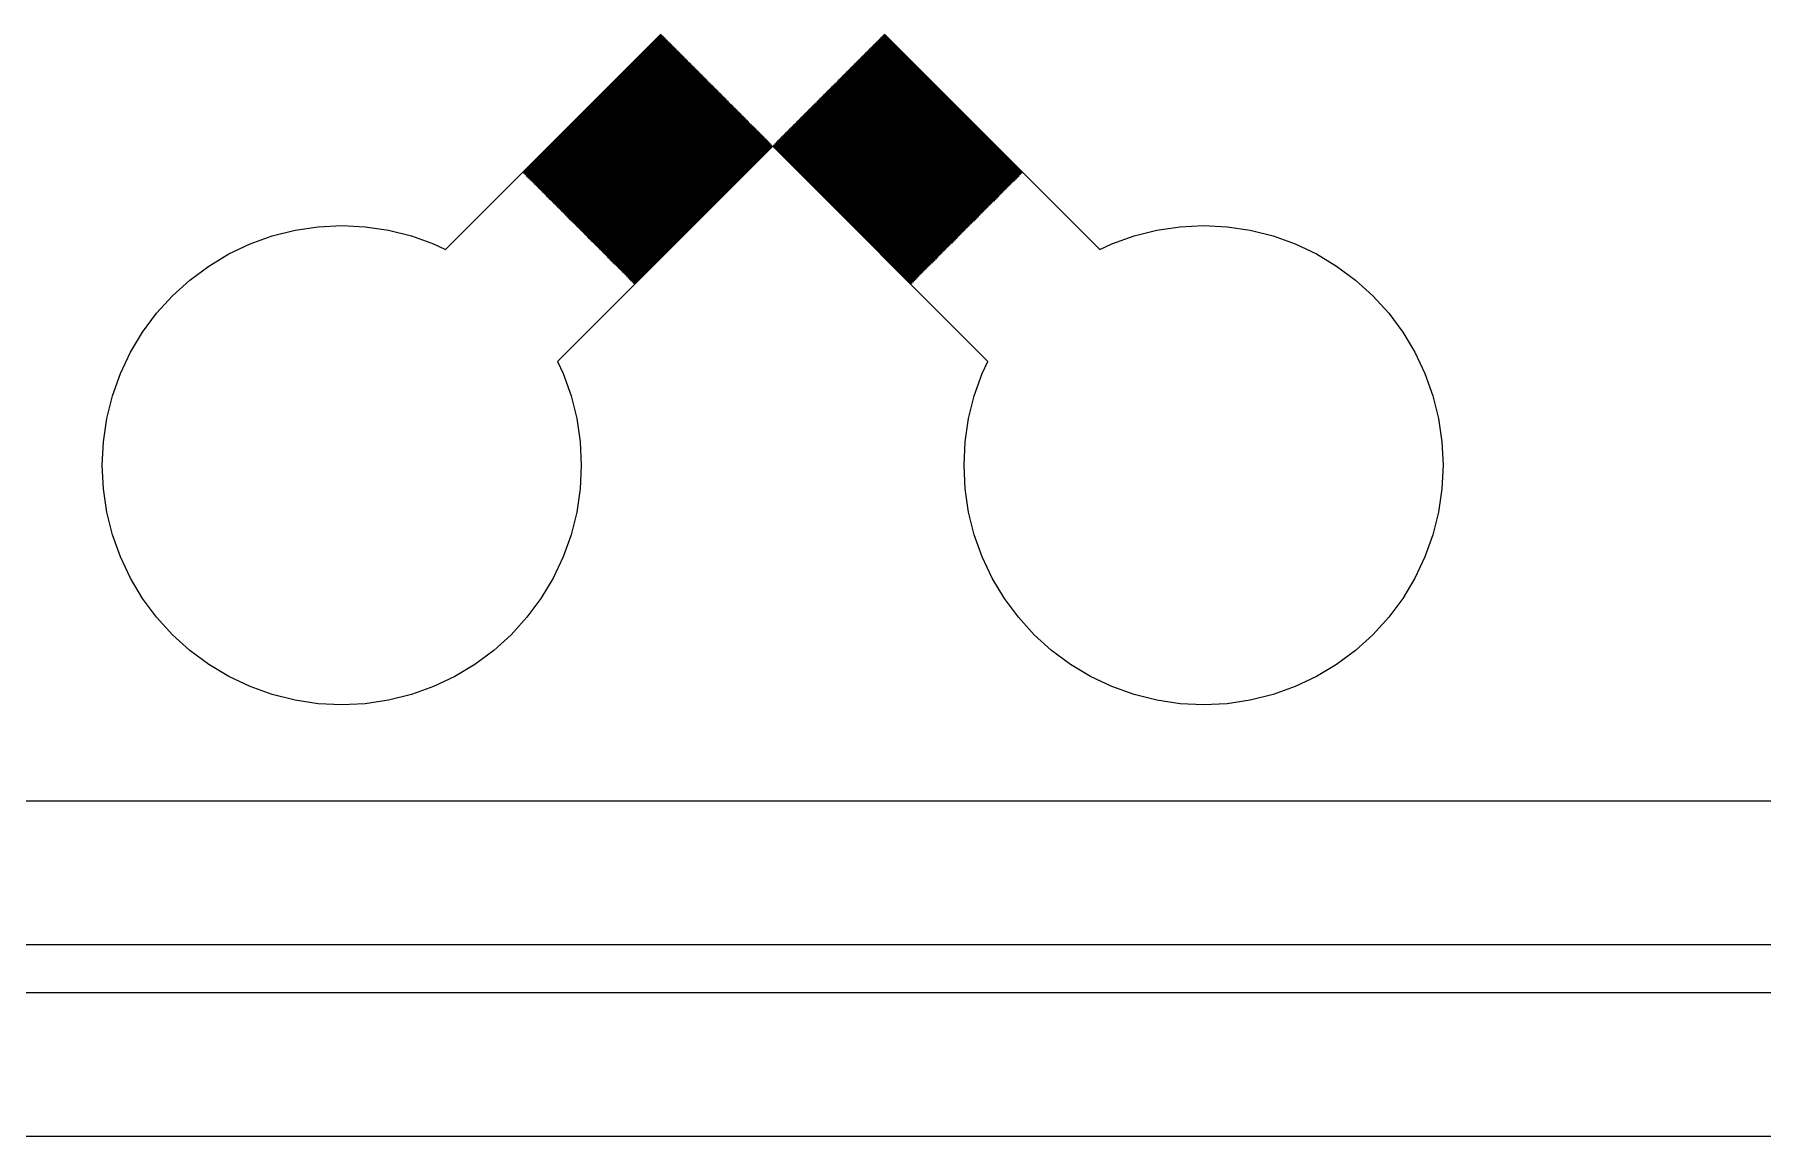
# Model space of a CAD drawing. Extents: x -16 to 132, y -40 to 113.
# Drawn here: x 19.73 to 38.17, y -2.56 to 9.2 of the extents above; entities that cross this region are included whole.
import ezdxf

# ---------------------------------------------------------------- set-up
doc = ezdxf.new("R2010")
doc.units = 0

msp = doc.modelspace()

# ---------------------------------------------------------------- linework, layer by layer
for p, q in [((24.119, 6.9053), (26.4171, 9.2034)), ((26.4243, 9.19615), (24.9514, 7.72325)), ((24.9586, 7.716), (26.4315, 9.18892)), ((26.4388, 9.18169), (24.9659, 7.70879)), ((24.9731, 7.70154), (26.446, 9.17445)), ((26.4532, 9.16722), (24.9803, 7.69432)), ((24.9876, 7.68709), (26.4605, 9.16)), ((26.4677, 9.15276), (24.9948, 7.67986)), ((25.002, 7.67262), (26.4749, 9.14554)), ((26.4822, 9.13829), (25.0093, 7.66539)), ((25.0165, 7.65816), (26.4894, 9.13107)), ((26.4966, 9.12384), (25.0237, 7.65094)), ((25.031, 7.64369), (26.5039, 9.11661)), ((26.5111, 9.10938), (25.0382, 7.63647)), ((25.0454, 7.62926), (26.5183, 9.10216)), ((26.5256, 9.09491), (25.0527, 7.62201)), ((25.0599, 7.61479), (26.5328, 9.08769)), ((26.54, 9.08046), (25.0671, 7.60756)), ((25.0744, 7.60033), (26.5473, 9.07323)), ((26.5545, 9.06601), (25.0816, 7.59309)), ((25.0888, 7.58586), (26.5617, 9.05876)), ((26.5689, 9.05154), (25.096, 7.57863)), ((25.1033, 7.5714), (26.5762, 9.0443)), ((26.5834, 9.03708), (25.1105, 7.56415)), ((26.4315, 9.18892), (26.4243, 9.19615)), ((26.446, 9.17445), (26.4388, 9.18169)), ((26.4605, 9.16), (26.4532, 9.16722)), ((26.4749, 9.14554), (26.4677, 9.15276)), ((26.4894, 9.13107), (26.4822, 9.13829)), ((26.5039, 9.11661), (26.4966, 9.12384)), ((26.5183, 9.10216), (26.5111, 9.10938)), ((26.5328, 9.08769), (26.5256, 9.09491)), ((26.5473, 9.07323), (26.54, 9.08046)), ((26.5617, 9.05876), (26.5545, 9.06601)), ((26.5762, 9.0443), (26.5689, 9.05154)), ((26.5906, 9.02983), (26.5834, 9.03708)), ((28.637, 9.03708), (28.6297, 9.02983)), ((30.1099, 7.56415), (28.637, 9.03708)), ((28.6514, 9.05154), (28.6442, 9.0443)), ((28.6442, 9.0443), (30.1171, 7.5714)), ((30.1243, 7.57861), (28.6514, 9.05154)), ((28.6659, 9.06601), (28.6587, 9.05876)), ((28.6587, 9.05876), (30.1316, 7.58586)), ((30.1388, 7.59308), (28.6659, 9.06601)), ((28.6804, 9.08046), (28.6731, 9.07323)), ((28.6731, 9.07323), (30.146, 7.60031)), ((30.1533, 7.60754), (28.6804, 9.08046)), ((28.6948, 9.09491), (28.6876, 9.08769)), ((28.6876, 9.08769), (30.1605, 7.61478)), ((30.1677, 7.62199), (28.6948, 9.09491)), ((28.7093, 9.10938), (28.702, 9.10216)), ((28.702, 9.10216), (30.175, 7.62924)), ((30.1822, 7.63646), (28.7093, 9.10938)), ((28.7237, 9.12384), (28.7165, 9.11661)), ((28.7165, 9.11661), (30.1894, 7.64368)), ((30.1967, 7.65092), (28.7237, 9.12384)), ((28.7382, 9.13829), (28.731, 9.13107)), ((28.731, 9.13107), (30.2039, 7.65814)), ((30.2111, 7.66539), (28.7382, 9.13829)), ((28.7527, 9.15276), (28.7454, 9.14554)), ((28.7454, 9.14554), (30.2183, 7.67261)), ((30.2256, 7.67986), (28.7527, 9.15276)), ((28.7671, 9.16722), (28.7599, 9.16)), ((28.7599, 9.16), (30.2328, 7.68707)), ((30.2401, 7.69432), (28.7671, 9.16722)), ((28.7816, 9.18169), (28.7744, 9.17445)), ((28.7744, 9.17445), (30.2473, 7.70154)), ((30.2545, 7.70879), (28.7816, 9.18169)), ((28.796, 9.19615), (28.7888, 9.18892)), ((28.7888, 9.18892), (30.2617, 7.716)), ((30.269, 7.72324), (28.796, 9.19615)), ((28.8033, 9.2034), (31.1014, 6.9053)), ((25.1177, 7.55693), (26.5906, 9.02983)), ((26.5979, 9.02261), (25.125, 7.5497)), ((25.1322, 7.54247), (26.6051, 9.01537)), ((26.6123, 9.00815), (25.1394, 7.53523)), ((25.1467, 7.52802), (26.6196, 9.00092)), ((26.6268, 8.99368), (25.1539, 7.52077)), ((25.1611, 7.51355), (26.634, 8.98645)), ((26.6413, 8.97923), (25.1684, 7.50633)), ((25.1756, 7.49908), (26.6485, 8.97198)), ((26.6557, 8.96477), (25.1828, 7.49187)), ((25.19, 7.48462), (26.663, 8.95752)), ((26.6702, 8.9503), (25.1973, 7.4774)), ((25.2045, 7.47017), (26.6774, 8.94307)), ((26.6846, 8.93584), (25.2117, 7.46294)), ((25.219, 7.4557), (26.6919, 8.92862)), ((26.6991, 8.92139), (25.2262, 7.44847)), ((25.2334, 7.44124), (26.7063, 8.91415)), ((26.7136, 8.90692), (25.2407, 7.43401)), ((25.2479, 7.42677), (26.7208, 8.89969)), ((26.728, 8.89246), (25.2551, 7.41954)), ((25.2623, 7.41231), (26.7352, 8.88522)), ((26.7425, 8.87799), (25.2696, 7.40509)), ((25.2768, 7.39784), (26.7497, 8.87076)), ((26.757, 8.86353), (25.284, 7.39062)), ((25.2913, 7.38338), (26.7642, 8.85629)), ((26.6051, 9.01537), (26.5979, 9.02261)), ((26.6196, 9.00092), (26.6123, 9.00815)), ((26.634, 8.98645), (26.6268, 8.99368)), ((26.6485, 8.97198), (26.6413, 8.97923)), ((26.663, 8.95752), (26.6557, 8.96477)), ((26.6774, 8.94307), (26.6702, 8.9503)), ((26.6919, 8.92862), (26.6846, 8.93584)), ((26.7063, 8.91415), (26.6991, 8.92139)), ((26.7208, 8.89969), (26.7136, 8.90692)), ((26.7352, 8.88522), (26.728, 8.89246)), ((26.7497, 8.87076), (26.7425, 8.87799)), ((26.7642, 8.85629), (26.757, 8.86353)), ((28.4634, 8.86353), (28.4562, 8.85629)), ((28.4562, 8.85629), (29.9291, 7.38338)), ((29.9363, 7.39061), (28.4634, 8.86353)), ((28.4779, 8.87799), (28.4707, 8.87076)), ((28.4707, 8.87076), (29.9436, 7.39784)), ((29.9508, 7.40508), (28.4779, 8.87799)), ((28.4923, 8.89246), (28.4851, 8.88522)), ((28.4851, 8.88522), (29.958, 7.41231)), ((29.9653, 7.41954), (28.4923, 8.89246)), ((28.5068, 8.90692), (28.4996, 8.89969)), ((28.4996, 8.89969), (29.9725, 7.42677)), ((29.9797, 7.43401), (28.5068, 8.90692)), ((28.5213, 8.92139), (28.514, 8.91415)), ((28.514, 8.91415), (29.987, 7.44122)), ((29.9942, 7.44847), (28.5213, 8.92139)), ((28.5357, 8.93584), (28.5285, 8.92862)), ((28.5285, 8.92862), (30.0014, 7.45569)), ((30.0086, 7.46292), (28.5357, 8.93584)), ((28.5502, 8.9503), (28.543, 8.94307)), ((28.543, 8.94307), (30.0159, 7.47015)), ((30.0231, 7.47739), (28.5502, 8.9503)), ((28.5647, 8.96477), (28.5574, 8.95752)), ((28.5574, 8.95752), (30.0303, 7.4846)), ((30.0376, 7.49185), (28.5647, 8.96477)), ((28.5791, 8.97923), (28.5719, 8.97198)), ((28.5719, 8.97198), (30.0448, 7.49907)), ((30.052, 7.50632), (28.5791, 8.97923)), ((28.5936, 8.99368), (28.5863, 8.98645)), ((28.5863, 8.98645), (30.0593, 7.51353)), ((30.0665, 7.52077), (28.5936, 8.99368)), ((28.608, 9.00815), (28.6008, 9.00092)), ((28.6008, 9.00092), (30.0737, 7.528)), ((30.081, 7.53523), (28.608, 9.00815)), ((28.6225, 9.02261), (28.6153, 9.01537)), ((28.6153, 9.01537), (30.0882, 7.54247)), ((30.0954, 7.5497), (28.6225, 9.02261)), ((28.6297, 9.02983), (30.1027, 7.55693)), ((26.7714, 8.84906), (25.2985, 7.37616)), ((25.3057, 7.36894), (26.7786, 8.84184)), ((26.7859, 8.83459), (25.313, 7.36169)), ((25.3202, 7.35448), (26.7931, 8.82738)), ((26.8003, 8.82014), (25.3274, 7.34724)), ((25.3347, 7.34001), (26.8076, 8.81291)), ((26.8148, 8.80568), (25.3419, 7.33278)), ((25.3491, 7.32556), (26.822, 8.79846)), ((26.8293, 8.79123), (25.3564, 7.31831)), ((25.3636, 7.3111), (26.8365, 8.784)), ((26.8437, 8.77676), (25.3708, 7.30385)), ((25.3781, 7.29663), (26.851, 8.76953)), ((26.8582, 8.7623), (25.3853, 7.28938)), ((25.3925, 7.28217), (26.8654, 8.75507)), ((26.8726, 8.74783), (25.3997, 7.27492)), ((25.407, 7.2677), (26.8799, 8.7406)), ((26.8871, 8.73337), (25.4142, 7.26045)), ((25.4214, 7.25323), (26.8943, 8.72614)), ((26.9016, 8.71892), (25.4286, 7.246)), ((25.4359, 7.23877), (26.9088, 8.71167)), ((26.916, 8.70445), (25.4431, 7.23155)), ((25.4503, 7.22432), (26.9233, 8.69722)), ((26.9305, 8.68999), (25.4576, 7.21709)), ((25.4648, 7.20985), (26.9377, 8.68275)), ((26.945, 8.67552), (25.4721, 7.20262)), ((25.4793, 7.19539), (26.9522, 8.6683)), ((26.7786, 8.84184), (26.7714, 8.84906)), ((26.7931, 8.82738), (26.7859, 8.83459)), ((26.8076, 8.81291), (26.8003, 8.82014)), ((26.822, 8.79846), (26.8148, 8.80568)), ((26.8365, 8.784), (26.8293, 8.79123)), ((26.851, 8.76953), (26.8437, 8.77676)), ((26.8654, 8.75507), (26.8582, 8.7623)), ((26.8799, 8.7406), (26.8726, 8.74783)), ((26.8943, 8.72614), (26.8871, 8.73337)), ((26.9088, 8.71167), (26.9016, 8.71892)), ((26.9233, 8.69722), (26.916, 8.70445)), ((26.9377, 8.68275), (26.9305, 8.68999)), ((26.9522, 8.6683), (26.945, 8.67552)), ((28.2754, 8.67552), (28.2682, 8.6683)), ((28.2682, 8.6683), (29.7411, 7.19537)), ((29.7483, 7.20261), (28.2754, 8.67552)), ((28.2899, 8.68999), (28.2827, 8.68275)), ((28.2827, 8.68275), (29.7556, 7.20984)), ((29.7628, 7.21707), (28.2899, 8.68999)), ((28.3043, 8.70445), (28.2971, 8.69722)), ((28.2971, 8.69722), (29.77, 7.2243)), ((29.7773, 7.23154), (28.3043, 8.70445)), ((28.3188, 8.71892), (28.3116, 8.71167)), ((28.3116, 8.71167), (29.7845, 7.23877)), ((29.7917, 7.24599), (28.3188, 8.71892)), ((28.3333, 8.73337), (28.326, 8.72614)), ((28.326, 8.72614), (29.799, 7.25323)), ((29.8062, 7.26045), (28.3333, 8.73337)), ((28.3477, 8.74783), (28.3405, 8.7406)), ((28.3405, 8.7406), (29.8134, 7.2677)), ((29.8206, 7.27492), (28.3477, 8.74783)), ((28.3622, 8.7623), (28.3549, 8.75507)), ((28.3549, 8.75507), (29.8279, 7.28215)), ((29.8351, 7.28938), (28.3622, 8.7623)), ((28.3766, 8.77676), (28.3694, 8.76953)), ((28.3694, 8.76953), (29.8423, 7.29662)), ((29.8496, 7.30383), (28.3766, 8.77676)), ((28.3911, 8.79123), (28.3839, 8.784)), ((28.3839, 8.784), (29.8568, 7.31108)), ((29.864, 7.3183), (28.3911, 8.79123)), ((28.4056, 8.80568), (28.3983, 8.79846)), ((28.3983, 8.79846), (29.8713, 7.32555)), ((29.8785, 7.33276), (28.4056, 8.80568)), ((28.42, 8.82014), (28.4128, 8.81291)), ((28.4128, 8.81291), (29.8857, 7.34)), ((29.893, 7.34723), (28.42, 8.82014)), ((28.4345, 8.83459), (28.4273, 8.82738)), ((28.4273, 8.82738), (29.9002, 7.35446)), ((29.9074, 7.36168), (28.4345, 8.83459)), ((28.4489, 8.84906), (28.4417, 8.84184)), ((28.4417, 8.84184), (29.9146, 7.36893)), ((29.9219, 7.37614), (28.4489, 8.84906)), ((26.9594, 8.66107), (25.4865, 7.18817)), ((25.4937, 7.18092), (26.9666, 8.65384)), ((26.9739, 8.64661), (25.501, 7.17371)), ((25.5082, 7.16647), (26.9811, 8.63939)), ((26.9883, 8.63214), (25.5154, 7.15924)), ((25.5227, 7.15201), (26.9956, 8.62492)), ((27.0028, 8.61768), (25.5299, 7.14478)), ((25.5371, 7.13754), (27.01, 8.61046)), ((27.0173, 8.60323), (25.5443, 7.13033)), ((25.5516, 7.12308), (27.0245, 8.59599)), ((27.0317, 8.58876), (25.5588, 7.11586)), ((25.566, 7.10864), (27.0389, 8.58154)), ((27.0462, 8.5743), (25.5733, 7.10139)), ((25.5805, 7.09418), (27.0534, 8.56708)), ((27.0606, 8.55984), (25.5877, 7.08694)), ((25.595, 7.07971), (27.0679, 8.55261)), ((27.0751, 8.54538), (25.6022, 7.07248)), ((25.6094, 7.06526), (27.0823, 8.53816)), ((27.0896, 8.53093), (25.6167, 7.05801)), ((25.6239, 7.0508), (27.0968, 8.5237)), ((27.104, 8.51646), (25.6311, 7.04355)), ((25.6384, 7.03633), (27.1113, 8.50923)), ((27.1185, 8.502), (25.6456, 7.02908)), ((25.6528, 7.02185), (27.1257, 8.49477)), ((27.1329, 8.48753), (25.66, 7.01462)), ((26.9666, 8.65384), (26.9594, 8.66107)), ((26.9811, 8.63939), (26.9739, 8.64661)), ((26.9956, 8.62492), (26.9883, 8.63214)), ((27.01, 8.61046), (27.0028, 8.61768)), ((27.0245, 8.59599), (27.0173, 8.60323)), ((27.0389, 8.58154), (27.0317, 8.58876)), ((27.0534, 8.56708), (27.0462, 8.5743)), ((27.0679, 8.55261), (27.0606, 8.55984)), ((27.0823, 8.53816), (27.0751, 8.54538)), ((27.0968, 8.5237), (27.0896, 8.53093)), ((27.1113, 8.50923), (27.104, 8.51646)), ((27.1257, 8.49477), (27.1185, 8.502)), ((27.1402, 8.4803), (27.1329, 8.48753)), ((28.0874, 8.48753), (28.0802, 8.4803)), ((29.5603, 7.01462), (28.0874, 8.48753)), ((28.1019, 8.502), (28.0947, 8.49477)), ((28.0947, 8.49477), (29.5676, 7.02185)), ((29.5748, 7.02908), (28.1019, 8.502)), ((28.1163, 8.51646), (28.1091, 8.50923)), ((28.1091, 8.50923), (29.582, 7.03632)), ((29.5893, 7.04353), (28.1163, 8.51646)), ((28.1308, 8.53093), (28.1236, 8.5237)), ((28.1236, 8.5237), (29.5965, 7.05078)), ((29.6037, 7.058), (28.1308, 8.53093)), ((28.1453, 8.54538), (28.138, 8.53816)), ((28.138, 8.53816), (29.611, 7.06525)), ((29.6182, 7.07246), (28.1453, 8.54538)), ((28.1597, 8.55984), (28.1525, 8.55261)), ((28.1525, 8.55261), (29.6254, 7.0797)), ((29.6327, 7.08693), (28.1597, 8.55984)), ((28.1742, 8.5743), (28.167, 8.56708)), ((28.167, 8.56708), (29.6399, 7.09416)), ((29.6471, 7.10138), (28.1742, 8.5743)), ((28.1886, 8.58876), (28.1814, 8.58154)), ((28.1814, 8.58154), (29.6543, 7.10861)), ((29.6616, 7.11584), (28.1886, 8.58876)), ((28.2031, 8.60323), (28.1959, 8.59599)), ((28.1959, 8.59599), (29.6688, 7.12308)), ((29.676, 7.13031), (28.2031, 8.60323)), ((28.2176, 8.61768), (28.2103, 8.61046)), ((28.2103, 8.61046), (29.6833, 7.13753)), ((29.6905, 7.14478), (28.2176, 8.61768)), ((28.232, 8.63214), (28.2248, 8.62492)), ((28.2248, 8.62492), (29.6977, 7.15199)), ((29.705, 7.15923), (28.232, 8.63214)), ((28.2465, 8.64661), (28.2393, 8.63939)), ((28.2393, 8.63939), (29.7122, 7.16646)), ((29.7194, 7.17369), (28.2465, 8.64661)), ((28.261, 8.66107), (28.2537, 8.65384)), ((28.2537, 8.65384), (29.7266, 7.18091)), ((29.7339, 7.18816), (28.261, 8.66107)), ((25.6673, 7.0074), (27.1402, 8.4803)), ((27.1474, 8.47307), (25.6745, 7.00015)), ((25.6817, 6.99294), (27.1546, 8.46584)), ((27.1619, 8.45862), (25.689, 6.9857)), ((25.6962, 6.97847), (27.1691, 8.45137)), ((27.1763, 8.44415), (25.7034, 6.97125)), ((25.7106, 6.96402), (27.1836, 8.43692)), ((27.1908, 8.42969), (25.7179, 6.95679)), ((25.7251, 6.94955), (27.198, 8.42245)), ((27.2053, 8.41522), (25.7324, 6.94232)), ((25.7396, 6.93509), (27.2125, 8.40799)), ((27.2197, 8.40077), (25.7468, 6.92787)), ((25.754, 6.92062), (27.2269, 8.39354)), ((27.2342, 8.38631), (25.7613, 6.91341)), ((25.7685, 6.90616), (27.2414, 8.37909)), ((27.2486, 8.37184), (25.7757, 6.89894)), ((25.783, 6.89169), (27.2559, 8.36462)), ((27.2631, 8.35738), (25.7902, 6.88448)), ((25.7974, 6.87723), (27.2703, 8.35016)), ((27.2776, 8.34291), (25.8046, 6.87001)), ((25.8119, 6.86276), (27.2848, 8.33569)), ((27.292, 8.32845), (25.8191, 6.85555)), ((25.8263, 6.84831), (27.2993, 8.32123)), ((27.3065, 8.31398), (25.8336, 6.84108)), ((25.8408, 6.83386), (27.3137, 8.30676)), ((27.321, 8.29953), (25.848, 6.82663)), ((27.1546, 8.46584), (27.1474, 8.47307)), ((27.1691, 8.45137), (27.1619, 8.45862)), ((27.1836, 8.43692), (27.1763, 8.44415)), ((27.198, 8.42245), (27.1908, 8.42969)), ((27.2125, 8.40799), (27.2053, 8.41522)), ((27.2269, 8.39354), (27.2197, 8.40077)), ((27.2414, 8.37909), (27.2342, 8.38631)), ((27.2559, 8.36462), (27.2486, 8.37184)), ((27.2703, 8.35016), (27.2631, 8.35738)), ((27.2848, 8.33569), (27.2776, 8.34291)), ((27.2993, 8.32123), (27.292, 8.32845)), ((27.3137, 8.30676), (27.3065, 8.31398)), ((27.3282, 8.2923), (27.321, 8.29953)), ((27.8994, 8.29953), (27.8922, 8.2923)), ((29.3723, 6.82661), (27.8994, 8.29953)), ((27.9139, 8.31398), (27.9066, 8.30676)), ((27.9066, 8.30676), (29.3796, 6.83385)), ((29.3868, 6.84108), (27.9139, 8.31398)), ((27.9283, 8.32845), (27.9211, 8.32123)), ((27.9211, 8.32123), (29.394, 6.8483)), ((29.4013, 6.85555), (27.9283, 8.32845)), ((27.9428, 8.34291), (27.9356, 8.33569)), ((27.9356, 8.33569), (29.4085, 6.86276)), ((29.4157, 6.87001), (27.9428, 8.34291)), ((27.9573, 8.35738), (27.95, 8.35016)), ((27.95, 8.35016), (29.423, 6.87723)), ((29.4302, 6.88448), (27.9573, 8.35738)), ((27.9717, 8.37184), (27.9645, 8.36462)), ((27.9645, 8.36462), (29.4374, 6.89169)), ((29.4447, 6.89893), (27.9717, 8.37184)), ((27.9862, 8.38631), (27.979, 8.37909)), ((27.979, 8.37909), (29.4519, 6.90616)), ((29.4591, 6.91339), (27.9862, 8.38631)), ((28.0007, 8.40077), (27.9934, 8.39354)), ((27.9934, 8.39354), (29.4663, 6.92061)), ((29.4736, 6.92786), (28.0007, 8.40077)), ((28.0151, 8.41522), (28.0079, 8.40799)), ((28.0079, 8.40799), (29.4808, 6.93507)), ((29.488, 6.94231), (28.0151, 8.41522)), ((28.0296, 8.42969), (28.0224, 8.42245)), ((28.0224, 8.42245), (29.4953, 6.94954)), ((29.5025, 6.95677), (28.0296, 8.42969)), ((28.044, 8.44415), (28.0368, 8.43692)), ((28.0368, 8.43692), (29.5097, 6.964)), ((29.517, 6.97124), (28.044, 8.44415)), ((28.0585, 8.45862), (28.0513, 8.45137)), ((28.0513, 8.45137), (29.5242, 6.97847)), ((29.5314, 6.98569), (28.0585, 8.45862)), ((28.073, 8.47307), (28.0657, 8.46584)), ((28.0657, 8.46584), (29.5387, 6.99294)), ((29.5459, 7.00015), (28.073, 8.47307)), ((28.0802, 8.4803), (29.5531, 7.0074)), ((25.8553, 6.8194), (27.3282, 8.2923)), ((27.3354, 8.28506), (25.8625, 6.81216)), ((25.8697, 6.80495), (27.3426, 8.27785)), ((27.3499, 8.2706), (25.877, 6.7977)), ((25.8842, 6.79048), (27.3571, 8.26338)), ((27.3643, 8.25616), (25.8914, 6.78325)), ((25.8987, 6.77602), (27.3716, 8.24892)), ((27.3788, 8.2417), (25.9059, 6.76878)), ((25.9131, 6.76155), (27.386, 8.23445)), ((27.3932, 8.22723), (25.9203, 6.75432)), ((25.9276, 6.74709), (27.4005, 8.21999)), ((27.4077, 8.21277), (25.9348, 6.73985)), ((25.942, 6.73262), (27.4149, 8.20552)), ((27.4222, 8.1983), (25.9493, 6.72539)), ((25.9565, 6.71815), (27.4294, 8.19106)), ((27.4366, 8.18384), (25.9637, 6.71092)), ((25.9709, 6.7037), (27.4439, 8.17661)), ((27.4511, 8.16937), (25.9782, 6.69647)), ((25.9854, 6.68924), (27.4583, 8.16214)), ((27.4656, 8.15491), (25.9927, 6.68201)), ((25.9999, 6.67477), (27.4728, 8.14767)), ((27.48, 8.14046), (26.0071, 6.66756)), ((26.0144, 6.66031), (27.4873, 8.13322)), ((27.4945, 8.12599), (26.0216, 6.65309)), ((26.0288, 6.64586), (27.5017, 8.11877)), ((27.3426, 8.27785), (27.3354, 8.28506)), ((27.3571, 8.26338), (27.3499, 8.2706)), ((27.3716, 8.24892), (27.3643, 8.25616)), ((27.386, 8.23445), (27.3788, 8.2417)), ((27.4005, 8.21999), (27.3932, 8.22723)), ((27.4149, 8.20552), (27.4077, 8.21277)), ((27.4294, 8.19106), (27.4222, 8.1983)), ((27.4439, 8.17661), (27.4366, 8.18384)), ((27.4583, 8.16214), (27.4511, 8.16937)), ((27.4728, 8.14767), (27.4656, 8.15491)), ((27.4873, 8.13322), (27.48, 8.14046)), ((27.5017, 8.11877), (27.4945, 8.12599)), ((27.7259, 8.12599), (27.7187, 8.11877)), ((27.7187, 8.11877), (29.1916, 6.64584)), ((29.1988, 6.65308), (27.7259, 8.12599)), ((27.7403, 8.14046), (27.7331, 8.13322)), ((27.7331, 8.13322), (29.206, 6.66029)), ((29.2133, 6.66754), (27.7403, 8.14046)), ((27.7548, 8.15491), (27.7476, 8.14767)), ((27.7476, 8.14767), (29.2205, 6.67476)), ((29.2277, 6.68201), (27.7548, 8.15491)), ((27.7693, 8.16937), (27.762, 8.16214)), ((27.762, 8.16214), (29.235, 6.68922)), ((29.2422, 6.69647), (27.7693, 8.16937)), ((27.7837, 8.18384), (27.7765, 8.17661)), ((27.7765, 8.17661), (29.2494, 6.70369)), ((29.2567, 6.71092), (27.7837, 8.18384)), ((27.7982, 8.1983), (27.791, 8.19106)), ((27.791, 8.19106), (29.2639, 6.71815)), ((29.2711, 6.72539), (27.7982, 8.1983)), ((27.8127, 8.21277), (27.8054, 8.20552)), ((27.8054, 8.20552), (29.2784, 6.73262)), ((29.2856, 6.73984), (27.8127, 8.21277)), ((27.8271, 8.22723), (27.8199, 8.21999)), ((27.8199, 8.21999), (29.2928, 6.74709)), ((29.3, 6.7543), (27.8271, 8.22723)), ((27.8416, 8.2417), (27.8343, 8.23445)), ((27.8343, 8.23445), (29.3073, 6.76154)), ((29.3145, 6.76877), (27.8416, 8.2417)), ((27.856, 8.25616), (27.8488, 8.24892)), ((27.8488, 8.24892), (29.3217, 6.776)), ((29.329, 6.78323), (27.856, 8.25616)), ((27.8705, 8.2706), (27.8633, 8.26338)), ((27.8633, 8.26338), (29.3362, 6.79047)), ((29.3434, 6.79768), (27.8705, 8.2706)), ((27.885, 8.28506), (27.8777, 8.27785)), ((27.8777, 8.27785), (29.3506, 6.80493)), ((29.3579, 6.81215), (27.885, 8.28506)), ((27.8922, 8.2923), (29.3651, 6.81938)), ((27.6102, 8.01028), (25.3121, 5.71222)), ((27.509, 8.11153), (26.0361, 6.63863)), ((26.0433, 6.63139), (27.5162, 8.10431)), ((27.5234, 8.09708), (26.0505, 6.62418)), ((26.0577, 6.61693), (27.5306, 8.08984)), ((27.5379, 8.08261), (26.065, 6.60971)), ((26.0722, 6.60246), (27.5451, 8.07538)), ((27.5523, 8.06815), (26.0794, 6.59523)), ((26.0867, 6.588), (27.5596, 8.06091)), ((27.5668, 8.05368), (26.0939, 6.58076)), ((26.1011, 6.57353), (27.574, 8.04645)), ((27.5813, 8.03922), (26.1083, 6.56631)), ((26.1156, 6.55908), (27.5885, 8.03198)), ((27.5957, 8.02475), (26.1228, 6.55185)), ((26.1301, 6.54463), (27.603, 8.01753)), ((27.5162, 8.10431), (27.509, 8.11153)), ((27.5306, 8.08984), (27.5234, 8.09708)), ((27.5451, 8.07538), (27.5379, 8.08261)), ((27.5596, 8.06091), (27.5523, 8.06815)), ((27.574, 8.04645), (27.5668, 8.05368)), ((27.5885, 8.03198), (27.5813, 8.03922)), ((27.603, 8.01753), (27.5957, 8.02475)), ((29.9083, 5.7122), (27.6102, 8.01028)), ((27.6247, 8.02475), (27.6174, 8.01753)), ((27.6174, 8.01753), (29.0903, 6.54462)), ((29.0976, 6.55185), (27.6247, 8.02475)), ((27.6391, 8.03922), (27.6319, 8.03198)), ((27.6319, 8.03198), (29.1048, 6.55908)), ((29.112, 6.56631), (27.6391, 8.03922)), ((27.6536, 8.05368), (27.6463, 8.04645)), ((27.6463, 8.04645), (29.1193, 6.57353)), ((29.1265, 6.58076), (27.6536, 8.05368)), ((27.668, 8.06815), (27.6608, 8.06091)), ((27.6608, 8.06091), (29.1337, 6.588)), ((29.141, 6.59523), (27.668, 8.06815)), ((27.6825, 8.08261), (27.6753, 8.07538)), ((27.6753, 8.07538), (29.1482, 6.60246)), ((29.1554, 6.6097), (27.6825, 8.08261)), ((27.697, 8.09708), (27.6897, 8.08984)), ((27.6897, 8.08984), (29.1626, 6.61691)), ((29.1699, 6.62416), (27.697, 8.09708)), ((27.7114, 8.11153), (27.7042, 8.10431)), ((27.7042, 8.10431), (29.1771, 6.63138)), ((29.1843, 6.63861), (27.7114, 8.11153)), ((24.9514, 7.72325), (24.9586, 7.716)), ((24.9659, 7.70879), (24.9731, 7.70154)), ((24.9803, 7.69432), (24.9876, 7.68709)), ((24.9948, 7.67986), (25.002, 7.67262)), ((25.0093, 7.66539), (25.0165, 7.65816)), ((25.0237, 7.65094), (25.031, 7.64369)), ((25.0382, 7.63647), (25.0454, 7.62926)), ((25.0527, 7.62201), (25.0599, 7.61479)), ((25.0671, 7.60756), (25.0744, 7.60033)), ((25.0816, 7.59309), (25.0888, 7.58586)), ((25.096, 7.57863), (25.1033, 7.5714)), ((25.1105, 7.56415), (25.1177, 7.55693)), ((30.1027, 7.55693), (30.1099, 7.56415)), ((30.1171, 7.5714), (30.1243, 7.57861)), ((30.1316, 7.58586), (30.1388, 7.59308)), ((30.146, 7.60031), (30.1533, 7.60754)), ((30.1605, 7.61478), (30.1677, 7.62199)), ((30.175, 7.62924), (30.1822, 7.63646)), ((30.1894, 7.64368), (30.1967, 7.65092)), ((30.2039, 7.65814), (30.2111, 7.66539)), ((30.2183, 7.67261), (30.2256, 7.67986)), ((30.2328, 7.68707), (30.2401, 7.69432)), ((30.2473, 7.70154), (30.2545, 7.70879)), ((30.2617, 7.716), (30.269, 7.72324)), ((25.125, 7.5497), (25.1322, 7.54247)), ((25.1394, 7.53523), (25.1467, 7.52802)), ((25.1539, 7.52077), (25.1611, 7.51355)), ((25.1684, 7.50633), (25.1756, 7.49908)), ((25.1828, 7.49187), (25.19, 7.48462)), ((25.1973, 7.4774), (25.2045, 7.47017)), ((25.2117, 7.46294), (25.219, 7.4557)), ((25.2262, 7.44847), (25.2334, 7.44124)), ((25.2407, 7.43401), (25.2479, 7.42677)), ((25.2551, 7.41954), (25.2623, 7.41231)), ((25.2696, 7.40509), (25.2768, 7.39784)), ((25.284, 7.39062), (25.2913, 7.38338)), ((29.9291, 7.38338), (29.9363, 7.39061)), ((29.9436, 7.39784), (29.9508, 7.40508)), ((29.958, 7.41231), (29.9653, 7.41954)), ((29.9725, 7.42677), (29.9797, 7.43401)), ((29.987, 7.44122), (29.9942, 7.44847)), ((30.0014, 7.45569), (30.0086, 7.46292)), ((30.0159, 7.47015), (30.0231, 7.47739)), ((30.0303, 7.4846), (30.0376, 7.49185)), ((30.0448, 7.49907), (30.052, 7.50632)), ((30.0593, 7.51353), (30.0665, 7.52077)), ((30.0737, 7.528), (30.081, 7.53523)), ((30.0882, 7.54247), (30.0954, 7.5497)), ((25.2985, 7.37616), (25.3057, 7.36894)), ((25.313, 7.36169), (25.3202, 7.35448)), ((25.3274, 7.34724), (25.3347, 7.34001)), ((25.3419, 7.33278), (25.3491, 7.32556)), ((25.3564, 7.31831), (25.3636, 7.3111)), ((25.3708, 7.30385), (25.3781, 7.29663)), ((25.3853, 7.28938), (25.3925, 7.28217)), ((25.3997, 7.27492), (25.407, 7.2677)), ((25.4142, 7.26045), (25.4214, 7.25323)), ((25.4286, 7.246), (25.4359, 7.23877)), ((25.4431, 7.23155), (25.4503, 7.22432)), ((25.4576, 7.21709), (25.4648, 7.20985)), ((25.4721, 7.20262), (25.4793, 7.19539)), ((29.7411, 7.19537), (29.7483, 7.20261)), ((29.7556, 7.20984), (29.7628, 7.21707)), ((29.77, 7.2243), (29.7773, 7.23154)), ((29.7845, 7.23877), (29.7917, 7.24599)), ((29.799, 7.25323), (29.8062, 7.26045)), ((29.8134, 7.2677), (29.8206, 7.27492)), ((29.8279, 7.28215), (29.8351, 7.28938)), ((29.8423, 7.29662), (29.8496, 7.30383)), ((29.8568, 7.31108), (29.864, 7.3183)), ((29.8713, 7.32555), (29.8785, 7.33276)), ((29.8857, 7.34), (29.893, 7.34723)), ((29.9002, 7.35446), (29.9074, 7.36168)), ((29.9146, 7.36893), (29.9219, 7.37614)), ((22.0331, 6.96646), (22.2693, 7.05098)), ((22.2693, 7.05098), (22.5126, 7.11192)), ((22.5126, 7.11192), (22.7608, 7.14877)), ((22.7608, 7.14877), (23.0114, 7.16106)), ((23.0114, 7.16106), (23.262, 7.14876)), ((23.262, 7.14876), (23.5101, 7.11194)), ((23.5101, 7.11194), (23.7535, 7.05098)), ((23.7535, 7.05098), (23.9897, 6.96646)), ((25.4865, 7.18817), (25.4937, 7.18092)), ((25.501, 7.17371), (25.5082, 7.16647)), ((25.5154, 7.15924), (25.5227, 7.15201)), ((25.5299, 7.14478), (25.5371, 7.13754)), ((25.5443, 7.13033), (25.5516, 7.12308)), ((25.5588, 7.11586), (25.566, 7.10864)), ((25.5733, 7.10139), (25.5805, 7.09418)), ((25.5877, 7.08694), (25.595, 7.07971)), ((25.6022, 7.07248), (25.6094, 7.06526)), ((25.6167, 7.05801), (25.6239, 7.0508)), ((25.6311, 7.04355), (25.6384, 7.03633)), ((25.6456, 7.02908), (25.6528, 7.02185)), ((25.66, 7.01462), (25.6673, 7.0074)), ((29.5531, 7.0074), (29.5603, 7.01462)), ((29.5676, 7.02185), (29.5748, 7.02908)), ((29.582, 7.03632), (29.5893, 7.04353)), ((29.5965, 7.05078), (29.6037, 7.058)), ((29.611, 7.06525), (29.6182, 7.07246)), ((29.6254, 7.0797), (29.6327, 7.08693)), ((29.6399, 7.09416), (29.6471, 7.10138)), ((29.6543, 7.10861), (29.6616, 7.11584)), ((29.6688, 7.12308), (29.676, 7.13031)), ((29.6833, 7.13753), (29.6905, 7.14478)), ((29.6977, 7.15199), (29.705, 7.15923)), ((29.7122, 7.16646), (29.7194, 7.17369)), ((29.7266, 7.18091), (29.7339, 7.18816)), ((31.2307, 6.96646), (31.4669, 7.05098)), ((31.4669, 7.05098), (31.7103, 7.11194)), ((31.7103, 7.11194), (31.9584, 7.14876)), ((31.9584, 7.14876), (32.209, 7.16106)), ((32.209, 7.16106), (32.4596, 7.14877)), ((32.4596, 7.14877), (32.7078, 7.11192)), ((32.7078, 7.11192), (32.9511, 7.05098)), ((32.9511, 7.05098), (33.1873, 6.96646)), ((21.5911, 6.73021), (21.8062, 6.85919)), ((21.8062, 6.85919), (22.0331, 6.96646)), ((23.9897, 6.96646), (24.119, 6.9053)), ((25.6745, 7.00015), (25.6817, 6.99294)), ((25.689, 6.9857), (25.6962, 6.97847)), ((25.7034, 6.97125), (25.7106, 6.96402)), ((25.7179, 6.95679), (25.7251, 6.94955)), ((25.7324, 6.94232), (25.7396, 6.93509)), ((25.7468, 6.92787), (25.754, 6.92062)), ((25.7613, 6.91341), (25.7685, 6.90616)), ((25.7757, 6.89894), (25.783, 6.89169)), ((25.7902, 6.88448), (25.7974, 6.87723)), ((25.8046, 6.87001), (25.8119, 6.86276)), ((25.8191, 6.85555), (25.8263, 6.84831)), ((25.8336, 6.84108), (25.8408, 6.83386)), ((25.848, 6.82663), (25.8553, 6.8194)), ((29.3651, 6.81938), (29.3723, 6.82661)), ((29.3796, 6.83385), (29.3868, 6.84108)), ((29.394, 6.8483), (29.4013, 6.85555)), ((29.4085, 6.86276), (29.4157, 6.87001)), ((29.423, 6.87723), (29.4302, 6.88448)), ((29.4374, 6.89169), (29.4447, 6.89893)), ((29.4519, 6.90616), (29.4591, 6.91339)), ((29.4663, 6.92061), (29.4736, 6.92786)), ((29.4808, 6.93507), (29.488, 6.94231)), ((29.4953, 6.94954), (29.5025, 6.95677)), ((29.5097, 6.964), (29.517, 6.97124)), ((29.5242, 6.97847), (29.5314, 6.98569)), ((29.5387, 6.99294), (29.5459, 7.00015)), ((31.1014, 6.9053), (31.2307, 6.96646)), ((33.1873, 6.96646), (33.4141, 6.85919)), ((33.4141, 6.85919), (33.6293, 6.73021)), ((21.3896, 6.58078), (21.5911, 6.73021)), ((25.8625, 6.81216), (25.8697, 6.80495)), ((25.877, 6.7977), (25.8842, 6.79048)), ((25.8914, 6.78325), (25.8987, 6.77602)), ((25.9059, 6.76878), (25.9131, 6.76155)), ((25.9203, 6.75432), (25.9276, 6.74709)), ((25.9348, 6.73985), (25.942, 6.73262)), ((25.9493, 6.72539), (25.9565, 6.71815)), ((25.9637, 6.71092), (25.9709, 6.7037)), ((25.9782, 6.69647), (25.9854, 6.68924)), ((25.9927, 6.68201), (25.9999, 6.67477)), ((26.0071, 6.66756), (26.0144, 6.66031)), ((26.0216, 6.65309), (26.0288, 6.64586)), ((29.1916, 6.64584), (29.1988, 6.65308)), ((29.206, 6.66029), (29.2133, 6.66754)), ((29.2205, 6.67476), (29.2277, 6.68201)), ((29.235, 6.68922), (29.2422, 6.69647)), ((29.2494, 6.70369), (29.2567, 6.71092)), ((29.2639, 6.71815), (29.2711, 6.72539)), ((29.2784, 6.73262), (29.2856, 6.73984)), ((29.2928, 6.74709), (29.3, 6.7543)), ((29.3073, 6.76154), (29.3145, 6.76877)), ((29.3217, 6.776), (29.329, 6.78323)), ((29.3362, 6.79047), (29.3434, 6.79768)), ((29.3506, 6.80493), (29.3579, 6.81215)), ((33.6293, 6.73021), (33.8308, 6.58078)), ((21.2036, 6.41229), (21.3896, 6.58078)), ((26.0361, 6.63863), (26.0433, 6.63139)), ((26.0505, 6.62418), (26.0577, 6.61693)), ((26.065, 6.60971), (26.0722, 6.60246)), ((26.0794, 6.59523), (26.0867, 6.588)), ((26.0939, 6.58076), (26.1011, 6.57353)), ((26.1083, 6.56631), (26.1156, 6.55908)), ((26.1228, 6.55185), (26.1301, 6.54463)), ((29.0903, 6.54462), (29.0976, 6.55185)), ((29.1048, 6.55908), (29.112, 6.56631)), ((29.1193, 6.57353), (29.1265, 6.58076)), ((29.1337, 6.588), (29.141, 6.59523)), ((29.1482, 6.60246), (29.1554, 6.6097)), ((29.1626, 6.61691), (29.1699, 6.62416)), ((29.1771, 6.63138), (29.1843, 6.63861)), ((33.8308, 6.58078), (34.0167, 6.41229)), ((21.0352, 6.22639), (21.2036, 6.41229)), ((34.0167, 6.41229), (34.1852, 6.22639)), ((20.8857, 6.02487), (21.0352, 6.22639)), ((34.1852, 6.22639), (34.3347, 6.02487)), ((20.7567, 5.80968), (20.8857, 6.02487)), ((34.3347, 6.02487), (34.4637, 5.80969)), ((20.6495, 5.58289), (20.7567, 5.80968)), ((34.4637, 5.80969), (34.5709, 5.5829)), ((20.5649, 5.34666), (20.6495, 5.58289)), ((25.3121, 5.71222), (25.3733, 5.58292)), ((25.3733, 5.58292), (25.4578, 5.34669)), ((29.7626, 5.34669), (29.8471, 5.5829)), ((29.8471, 5.5829), (29.9083, 5.7122)), ((34.5709, 5.5829), (34.6554, 5.34668)), ((20.504, 5.10329), (20.5649, 5.34666)), ((25.4578, 5.34669), (25.5187, 5.10333)), ((29.7016, 5.10333), (29.7626, 5.34669)), ((34.6554, 5.34668), (34.7164, 5.1033)), ((20.4672, 4.85515), (20.504, 5.10329)), ((25.5187, 5.10333), (25.5556, 4.85518)), ((29.6648, 4.85518), (29.7016, 5.10333)), ((34.7164, 5.1033), (34.7532, 4.85516)), ((20.4549, 4.60455), (20.4672, 4.85515)), ((25.5556, 4.85518), (25.5679, 4.60458)), ((29.6525, 4.60458), (29.6648, 4.85518)), ((34.7532, 4.85516), (34.7655, 4.60457)), ((20.4672, 4.35397), (20.4549, 4.60455)), ((25.5679, 4.60458), (25.5556, 4.354)), ((29.6648, 4.354), (29.6525, 4.60458)), ((34.7655, 4.60457), (34.7532, 4.35399)), ((20.504, 4.1058), (20.4672, 4.35397)), ((25.5556, 4.354), (25.5187, 4.10582)), ((29.7017, 4.10582), (29.6648, 4.354)), ((34.7532, 4.35399), (34.7164, 4.10582)), ((20.5649, 3.86244), (20.504, 4.1058)), ((25.5187, 4.10582), (25.4578, 3.86247)), ((29.7626, 3.86246), (29.7017, 4.10582)), ((34.7164, 4.10582), (34.6554, 3.86244)), ((20.6495, 3.62622), (20.5649, 3.86244)), ((25.4578, 3.86247), (25.3733, 3.62625)), ((29.8471, 3.62624), (29.7626, 3.86246)), ((34.6554, 3.86244), (34.5709, 3.62622)), ((20.7567, 3.39941), (20.6495, 3.62622)), ((25.3733, 3.62625), (25.266, 3.39944)), ((29.9544, 3.39943), (29.8471, 3.62624)), ((34.5709, 3.62622), (34.4637, 3.39941)), ((20.8857, 3.18425), (20.7567, 3.39941)), ((25.266, 3.39944), (25.137, 3.18427)), ((30.0834, 3.18425), (29.9544, 3.39943)), ((34.4637, 3.39941), (34.3347, 3.18425)), ((21.0351, 2.98273), (20.8857, 3.18425)), ((25.137, 3.18427), (24.9876, 2.98276)), ((30.2328, 2.98274), (30.0834, 3.18425)), ((34.3347, 3.18425), (34.1852, 2.98273)), ((21.2036, 2.79683), (21.0351, 2.98273)), ((24.9876, 2.98276), (24.8191, 2.79684)), ((30.4013, 2.79683), (30.2328, 2.98274)), ((34.1852, 2.98273), (34.0167, 2.79683)), ((21.3895, 2.62834), (21.2036, 2.79683)), ((24.8191, 2.79684), (24.6332, 2.62836)), ((30.5872, 2.62834), (30.4013, 2.79683)), ((34.0167, 2.79683), (33.8308, 2.62834)), ((21.591, 2.47891), (21.3895, 2.62834)), ((24.6332, 2.62836), (24.4317, 2.47893)), ((30.7887, 2.47891), (30.5872, 2.62834)), ((33.8308, 2.62834), (33.6293, 2.47891)), ((21.8062, 2.34991), (21.591, 2.47891)), ((24.4317, 2.47893), (24.2165, 2.34991)), ((31.0039, 2.34991), (30.7887, 2.47891)), ((33.6293, 2.47891), (33.4142, 2.34991)), ((22.033, 2.24268), (21.8062, 2.34991)), ((22.2692, 2.15814), (22.033, 2.24268)), ((23.9897, 2.24268), (23.7535, 2.15814)), ((24.2165, 2.34991), (23.9897, 2.24268)), ((31.2307, 2.24268), (31.0039, 2.34991)), ((31.4669, 2.15814), (31.2307, 2.24268)), ((33.1873, 2.24268), (32.9511, 2.15814)), ((33.4142, 2.34991), (33.1873, 2.24268)), ((22.5126, 2.09718), (22.2692, 2.15814)), ((22.7608, 2.06038), (22.5126, 2.09718)), ((23.0114, 2.04807), (22.7608, 2.06038)), ((23.2619, 2.06038), (23.0114, 2.04807)), ((23.5101, 2.09718), (23.2619, 2.06038)), ((23.7535, 2.15814), (23.5101, 2.09718)), ((31.7103, 2.09718), (31.4669, 2.15814)), ((31.9584, 2.06038), (31.7103, 2.09718)), ((32.209, 2.04807), (31.9584, 2.06038)), ((32.4596, 2.06038), (32.209, 2.04807)), ((32.7078, 2.09718), (32.4596, 2.06038)), ((32.9511, 2.15814), (32.7078, 2.09718)), ((1.0226, 1.0226), (109.418, 1.0226)), ((110.952, -0.51129), (-0.51129, -0.51129)), ((-1.0226, -1.0226), (111.463, -1.0226)), ((112.997, -2.55649), (-2.55649, -2.55649))]:
    msp.add_line(p, q)

doc.saveas('drawing.dxf')
